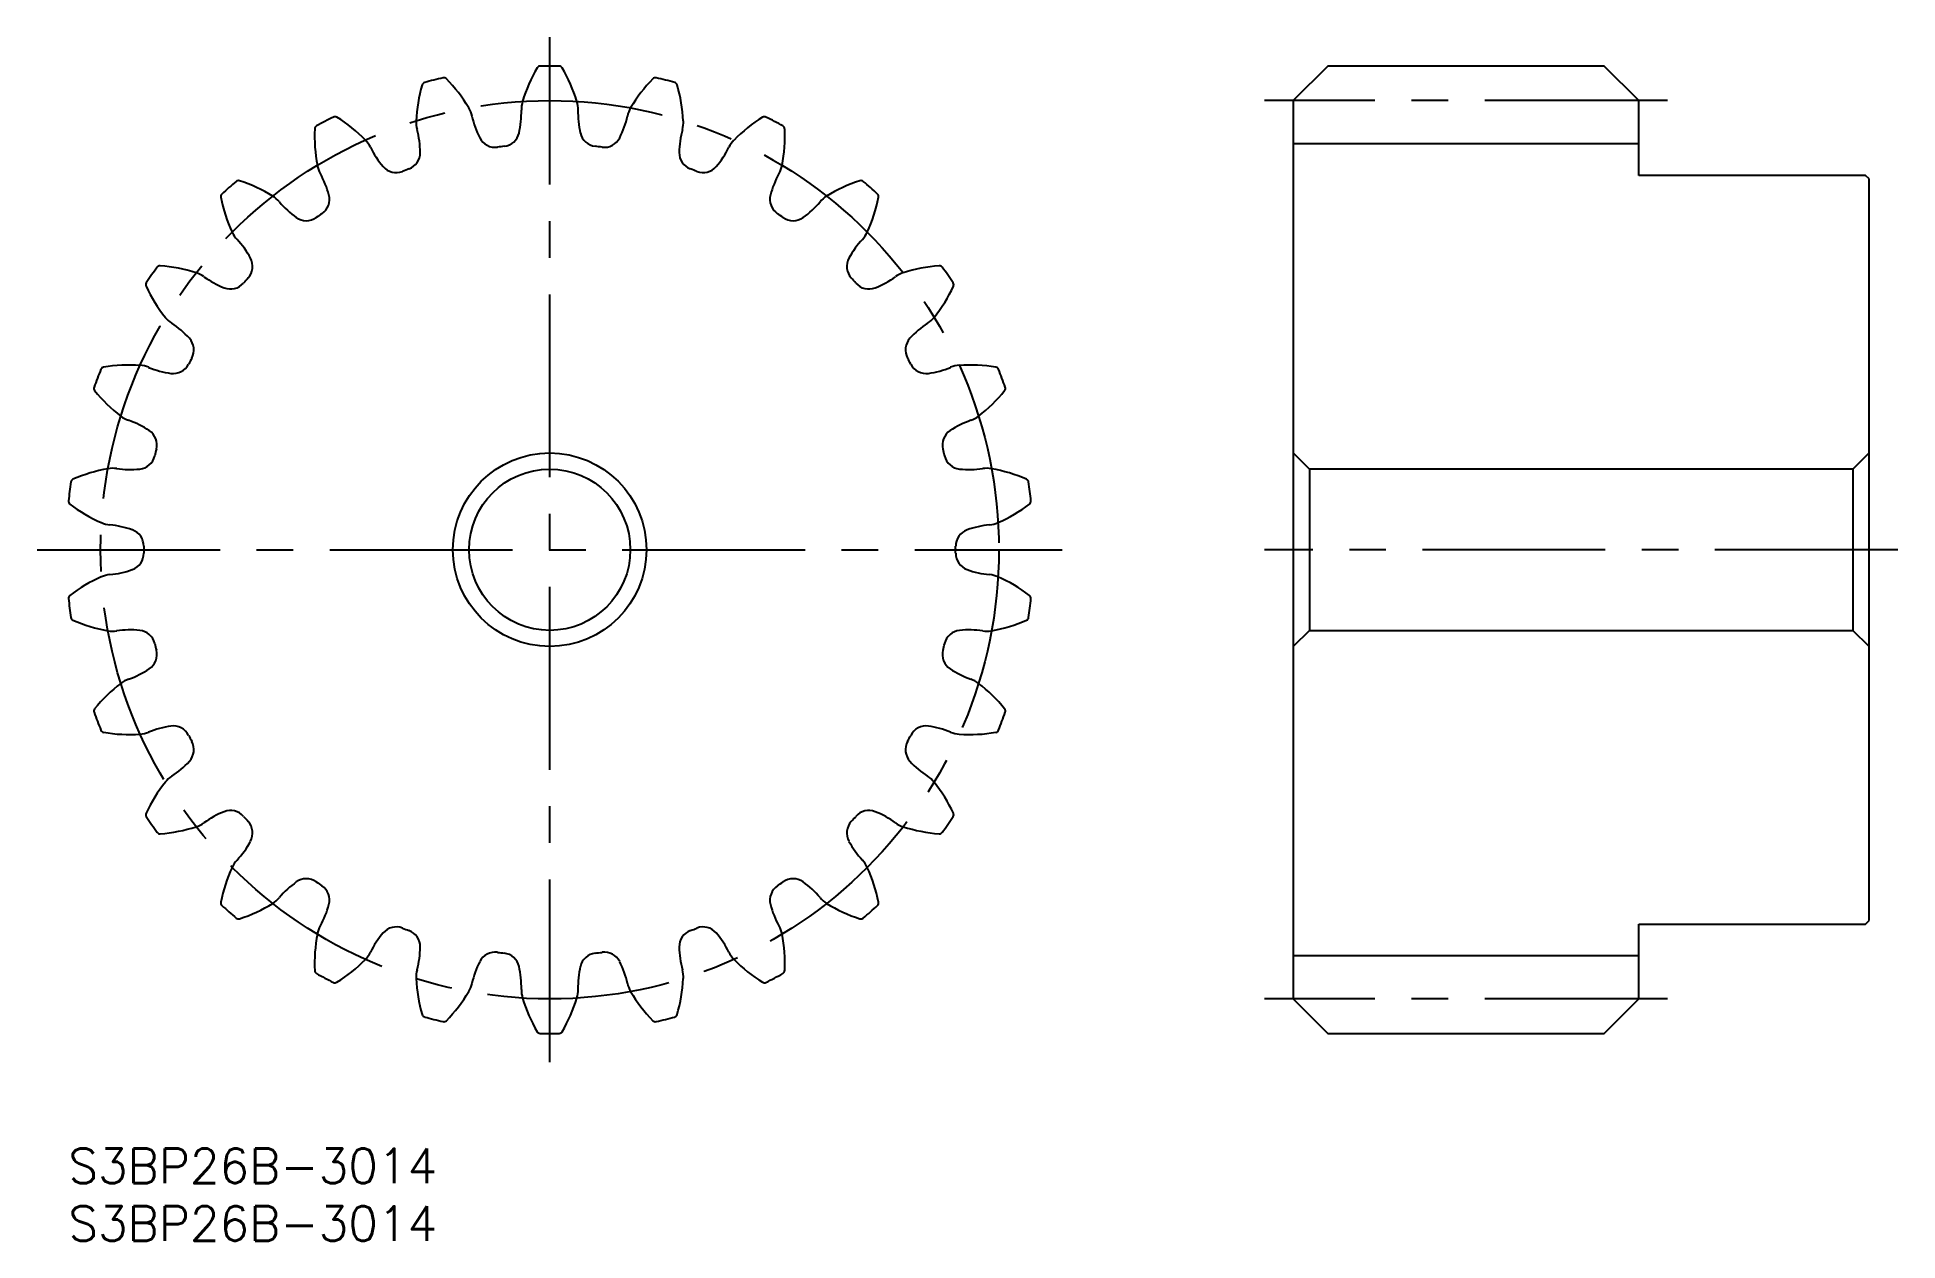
# Model space of a CAD drawing. Extents: x -3 to 159, y -8 to 96.
import ezdxf

# ---------------------------------------------------------------- set-up
doc = ezdxf.new("R2010")
doc.units = 0
doc.header["$LTSCALE"] = 0.5
doc.linetypes.add('CENTER', pattern=[50.8, 31.75, -6.35, 6.35, -6.35])
for name, color, linetype in [('MSM_CENTER', 1, 'CENTER'), ('MSM_CONTINUOUS', 7, 'CONTINUOUS'), ('MSM_PART_NUMBER', 7, 'CONTINUOUS')]:
    doc.layers.add(name, color=color, linetype=linetype)
doc.styles.get("Standard").update_dxf_attribs({"font": 'txt.shx', "height": 3, "bigfont": 'bigfont.shx'})

# ---------------------------------------------------------------- blocks, each defined once
blk = doc.blocks.new('*U13')
at = {"layer": 'MSM_PART_NUMBER'}
blk.add_text('S3BP26B-3014', height=3, dxfattribs=at).set_placement((0, -3))
blk = doc.blocks.new('*U14')
at = {"layer": 'MSM_PART_NUMBER'}
blk.add_text('S3BP26B-3014', height=3, dxfattribs=at).set_placement((0, -8))

msp = doc.modelspace()

# ---------------------------------------------------------------- linework, layer by layer
at = {"layer": 'MSM_CENTER'}
for p, q in [((41.79, 7.5), (41.79, 96.5)), ((138.85, 91), (103.85, 91)), ((-2.71, 52), (86.29, 52)), ((158.85, 52), (103.85, 52)), ((138.85, 13), (103.85, 13))]:
    msp.add_line(p, q, dxfattribs=at)
msp.add_circle((41.79, 52), 39, dxfattribs=at)
at = {"layer": 'MSM_CONTINUOUS'}
for p, q in [((109.35, 94), (106.35, 91)), ((133.35, 94), (109.35, 94)), ((136.35, 91), (133.35, 94)), ((106.35, 91), (106.35, 13)), ((136.35, 84.5), (136.35, 91)), ((136.35, 87.25), (106.35, 87.25)), ((156.05, 84.5), (136.35, 84.5)), ((156.35, 84.2), (156.05, 84.5)), ((156.35, 19.8), (156.35, 84.2)), ((106.35, 60.4), (107.75, 59)), ((154.95, 59), (156.35, 60.4)), ((107.75, 59), (107.75, 45)), ((154.95, 59), (107.75, 59)), ((154.95, 59), (154.95, 45)), ((107.75, 45), (106.35, 43.6)), ((107.75, 45), (154.95, 45)), ((156.35, 43.6), (154.95, 45)), ((136.35, 13), (136.35, 19.5)), ((136.35, 19.5), (156.05, 19.5)), ((156.05, 19.5), (156.35, 19.8)), ((136.35, 16.75), (106.35, 16.75)), ((106.35, 13), (109.35, 10)), ((133.35, 10), (136.35, 13)), ((109.35, 10), (133.35, 10))]:
    msp.add_line(p, q, dxfattribs=at)
for radius in [8.4, 7]:
    msp.add_circle((41.79, 52), radius, dxfattribs=at)
for centre, radius, start, end in [((51.89, 87.23), 13, 149.4066, 163.4615), ((40.96, 93.69), 0.3, 91.1333, 149.4066), ((41.79, 52), 42, 88.8667, 91.1333), ((42.61, 93.69), 0.3, 30.5934, 88.8666), ((31.68, 87.23), 13, 16.5385, 30.5934), ((43.17, 88.62), 13, 163.2528, 177.3077), ((31.01, 92.28), 0.3, 104.9794, 163.2528), ((41.79, 52), 42, 102.7129, 104.9794), ((32.61, 92.68), 0.3, 44.4395, 102.7129), ((23.54, 83.79), 13, 30.3846, 44.4395), ((60.03, 83.79), 13, 135.5605, 149.6154), ((50.96, 92.68), 0.3, 77.2871, 135.5605), ((41.79, 52), 42, 75.0206, 77.2871), ((52.57, 92.28), 0.3, 16.7472, 75.0204), ((40.4, 88.62), 13, 2.6923, 16.7472), ((41.79, 90.23), 2.46, 163.4615, 181.3709), ((41.79, 90.23), 2.46, 358.6291, 16.5385), ((41.79, 52), 42, 116.559, 118.8256), ((23.14, 89.3), 0.3, 58.2857, 116.5589), ((16.47, 78.5), 13, 44.2308, 58.2857), ((32.64, 89.12), 2.46, 177.3077, 195.217), ((32.64, 89.12), 2.46, 12.4753, 30.3846), ((42.85, 91.38), 8, 192.4753, 206.8363), ((31.33, 89.98), 8, 347.0098, 1.3709), ((52.24, 89.98), 8, 178.6291, 192.9902), ((40.73, 91.38), 8, 333.1637, 347.5247), ((50.94, 89.12), 2.46, 149.6154, 167.5247), ((50.94, 89.12), 2.46, 344.783, 2.6923), ((67.11, 78.5), 13, 121.7143, 135.7692), ((60.43, 89.3), 0.3, 63.441, 121.7143), ((41.79, 52), 42, 61.1744, 63.441), ((34.37, 87.89), 13, 177.0989, 191.1538), ((21.68, 88.53), 0.3, 118.8256, 177.0989), ((24.02, 85.85), 2.46, 26.3214, 44.2308), ((22.55, 86.37), 8, 0.856, 15.217), ((37.05, 88.44), 1.5, 206.8363, 277.4097), ((37.67, 88.52), 1.5, 276.4365, 347.0098), ((45.91, 88.52), 1.5, 192.9902, 263.5635), ((46.53, 88.44), 1.5, 262.5903, 333.1637), ((61.03, 86.37), 8, 164.783, 179.144), ((59.55, 85.85), 2.46, 135.7692, 153.6786), ((49.21, 87.89), 13, 348.8462, 2.9011), ((61.89, 88.53), 0.3, 2.9011, 61.1742), ((33.39, 90.49), 8, 206.3214, 220.6825), ((29.05, 86.47), 1.5, 290.2826, 0.856), ((41.79, 52), 35.25, 96.4365, 97.4097), ((41.79, 52), 35.25, 82.5903, 83.5635), ((54.53, 86.47), 1.5, 179.144, 249.7174), ((50.18, 90.49), 8, 319.3175, 333.6786), ((14.76, 83.75), 0.3, 72.1318, 130.405), ((10.86, 71.67), 13, 58.0769, 72.1318), ((24.02, 85.85), 2.46, 191.1538, 209.0632), ((14.88, 80.77), 8, 14.7021, 29.0632), ((28.46, 86.25), 1.5, 220.6825, 291.2558), ((41.79, 52), 35.25, 110.2826, 111.2558), ((41.79, 52), 35.25, 68.7442, 69.7174), ((55.11, 86.25), 1.5, 248.7442, 319.3175), ((68.69, 80.77), 8, 150.9368, 165.2979), ((59.55, 85.85), 2.46, 330.9368, 348.8462), ((72.71, 71.67), 13, 107.8682, 121.9231), ((68.82, 83.75), 0.3, 49.5948, 107.8682), ((13.52, 82.66), 0.3, 132.6718, 190.9451), ((25.99, 85.07), 13, 190.9451, 205), ((41.79, 52), 42, 130.4052, 132.6718), ((16.44, 80.62), 2.46, 40.1676, 58.077), ((21.17, 82.42), 1.5, 304.1288, 14.7021), ((62.41, 82.42), 1.5, 165.2979, 235.8712), ((67.14, 80.62), 2.46, 121.923, 139.8324), ((41.79, 52), 42, 47.3282, 49.5948), ((57.58, 85.07), 13, 335, 349.0549), ((70.05, 82.66), 0.3, 349.0549, 47.3281), ((24.43, 87.36), 8, 220.1676, 234.5286), ((20.65, 82.07), 1.5, 234.5286, 305.102), ((41.79, 52), 35.25, 124.1288, 125.102), ((41.79, 52), 35.25, 54.898, 55.8712), ((62.92, 82.07), 1.5, 234.898, 305.4714), ((59.15, 87.36), 8, 305.4714, 319.8324), ((16.44, 80.62), 2.46, 205, 222.9093), ((67.14, 80.62), 2.46, 317.0907, 335), ((8.78, 73.5), 8, 28.5483, 42.9094), ((74.8, 73.5), 8, 137.0906, 151.4517), ((41.79, 52), 42, 144.2513, 146.5179), ((7.94, 76.36), 0.3, 85.978, 144.2512), ((7.05, 63.69), 13, 71.9231, 85.978), ((10.32, 73.72), 2.46, 54.0137, 71.9231), ((14.49, 76.6), 1.5, 317.975, 28.5483), ((69.09, 76.6), 1.5, 151.4517, 222.0251), ((73.25, 73.72), 2.46, 108.0769, 125.9863), ((76.52, 63.69), 13, 94.022, 108.0769), ((75.63, 76.36), 0.3, 35.7487, 94.022), ((41.79, 52), 42, 33.4821, 35.7487), ((7.01, 75), 0.3, 146.5179, 204.7912), ((18.54, 80.33), 13, 204.7912, 218.8462), ((16.47, 82.18), 8, 234.0137, 248.3748), ((14.07, 76.14), 1.5, 248.3748, 318.9481), ((41.79, 52), 35.25, 137.9749, 138.9481), ((41.79, 52), 35.25, 41.0519, 42.0251), ((69.5, 76.14), 1.5, 221.0519, 291.6252), ((67.11, 82.18), 8, 291.6252, 305.9863), ((65.04, 80.33), 13, 321.1538, 335.2088), ((76.57, 75), 0.3, 335.2088, 33.4821), ((10.32, 73.72), 2.46, 218.8461, 236.7555), ((4.59, 64.97), 8, 42.3944, 56.7555), ((78.98, 64.97), 8, 123.2445, 137.6056), ((73.25, 73.72), 2.46, 303.2445, 321.1539), ((9.39, 69.35), 1.5, 331.8211, 42.3944), ((74.18, 69.35), 1.5, 137.6056, 208.1789), ((5.26, 55.04), 13, 85.7692, 99.8241), ((6.04, 65.56), 2.46, 67.8599, 85.7693), ((9.1, 68.8), 1.5, 262.221, 332.7943), ((41.79, 52), 35.25, 151.8211, 152.7943), ((41.79, 52), 35.25, 27.2057, 28.1789), ((74.47, 68.8), 1.5, 207.2057, 277.779), ((77.53, 65.56), 2.46, 94.2307, 112.1401), ((78.31, 55.04), 13, 80.1759, 94.2308), ((41.79, 52), 42, 158.0975, 160.3641), ((3.1, 67.56), 0.3, 99.8241, 158.0973), ((9.98, 75.24), 8, 247.8599, 262.221), ((73.59, 75.24), 8, 277.779, 292.1401), ((80.48, 67.56), 0.3, 21.9025, 80.1759), ((41.79, 52), 42, 19.6359, 21.9025), ((2.51, 66.01), 0.3, 160.3641, 218.6374), ((12.43, 73.94), 13, 218.6374, 232.6923), ((71.14, 73.94), 13, 307.3077, 321.3626), ((81.06, 66.01), 0.3, 321.3626, 19.6359), ((6.04, 65.56), 2.46, 232.6923, 250.6016), ((2.57, 55.69), 8, 56.2406, 70.6017), ((81.01, 55.69), 8, 109.3983, 123.7594), ((77.53, 65.56), 2.46, 289.3984, 307.3077), ((6.18, 61.1), 1.5, 345.6673, 56.2406), ((77.39, 61.1), 1.5, 123.7594, 194.3327), ((6.03, 60.49), 1.5, 276.0671, 346.6404), ((41.79, 52), 35.25, 165.6673, 166.6404), ((41.79, 52), 35.25, 13.3596, 14.3327), ((77.54, 60.49), 1.5, 193.3596, 263.9329), ((5.6, 46.21), 13, 99.6154, 113.6703), ((3.84, 56.61), 2.46, 81.7061, 99.6154), ((5.34, 66.96), 8, 261.706, 276.0671), ((78.23, 66.96), 8, 263.9329, 278.294), ((79.74, 56.61), 2.46, 80.3846, 98.2939), ((77.98, 46.21), 13, 66.3297, 80.3846), ((41.79, 52), 42, 171.9436, 174.2102), ((0.5, 57.84), 0.3, 113.6703, 171.9435), ((83.08, 57.84), 0.3, 8.0564, 66.3297), ((41.79, 52), 42, 5.7898, 8.0564), ((0.3, 56.21), 0.3, 174.2102, 232.4835), ((8.03, 66.28), 13, 232.4835, 246.5385), ((75.54, 66.28), 13, 293.4615, 307.5165), ((83.27, 56.21), 0.3, 307.5165, 5.7898), ((3.84, 56.61), 2.46, 246.5384, 264.4478), ((2.82, 46.2), 8, 70.0867, 84.4478), ((5.04, 52.31), 1.5, 359.5134, 70.0867), ((78.54, 52.31), 1.5, 109.9133, 180.4866), ((80.75, 46.2), 8, 95.5522, 109.9133), ((79.74, 56.61), 2.46, 275.5522, 293.4616), ((5.04, 51.69), 1.5, 289.9133, 0.4866), ((41.79, 52), 35.25, 179.5134, 180.4866), ((41.79, 52), 35.25, 359.5134, 0.4866), ((78.54, 51.69), 1.5, 179.5134, 250.0867), ((2.82, 57.8), 8, 275.5522, 289.9133), ((80.75, 57.8), 8, 250.0867, 264.4478), ((8.03, 37.72), 13, 113.4615, 127.5165), ((3.84, 47.39), 2.46, 95.5522, 113.4616), ((79.74, 47.39), 2.46, 66.5384, 84.4478), ((75.54, 37.72), 13, 52.4835, 66.5385), ((0.3, 47.79), 0.3, 127.5165, 185.7898), ((41.79, 52), 42, 185.7898, 188.0564), ((41.79, 52), 42, 351.9436, 354.2102), ((83.27, 47.79), 0.3, 354.2102, 52.4835), ((0.5, 46.16), 0.3, 188.0564, 246.3297), ((5.6, 57.79), 13, 246.3297, 260.3846), ((77.98, 57.79), 13, 279.6154, 293.6703), ((83.08, 46.16), 0.3, 293.6703, 351.9436), ((3.84, 47.39), 2.46, 260.3846, 278.2939), ((5.34, 37.04), 8, 83.9329, 98.294), ((6.03, 43.51), 1.5, 13.3596, 83.9329), ((41.79, 52), 35.25, 193.3596, 194.3327), ((41.79, 52), 35.25, 345.6673, 346.6404), ((77.54, 43.51), 1.5, 96.0671, 166.6404), ((78.23, 37.04), 8, 81.706, 96.0671), ((79.74, 47.39), 2.46, 261.7061, 279.6154), ((6.18, 42.9), 1.5, 303.7594, 14.3327), ((77.39, 42.9), 1.5, 165.6673, 236.2406), ((12.43, 30.06), 13, 127.3077, 141.3626), ((6.04, 38.44), 2.46, 109.3984, 127.3077), ((2.57, 48.31), 8, 289.3983, 303.7594), ((81.01, 48.31), 8, 236.2406, 250.6017), ((77.53, 38.44), 2.46, 52.6923, 70.6016), ((71.14, 30.06), 13, 38.6374, 52.6923), ((2.51, 37.99), 0.3, 141.3626, 199.6358), ((41.79, 52), 42, 199.6359, 201.9025), ((41.79, 52), 42, 338.0975, 340.3641), ((81.06, 37.99), 0.3, 340.3641, 38.6374), ((3.1, 36.44), 0.3, 201.9025, 260.1759), ((5.26, 48.96), 13, 260.1759, 274.2308), ((6.04, 38.44), 2.46, 274.2307, 292.1401), ((9.98, 28.76), 8, 97.779, 112.1401), ((9.1, 35.2), 1.5, 27.2057, 97.779), ((41.79, 52), 35.25, 207.2057, 208.1789), ((41.79, 52), 35.25, 331.8211, 332.7943), ((74.47, 35.2), 1.5, 82.221, 152.7943), ((73.59, 28.76), 8, 67.8599, 82.221), ((77.53, 38.44), 2.46, 247.8599, 265.7693), ((78.31, 48.96), 13, 265.7692, 279.8241), ((80.48, 36.44), 0.3, 279.8241, 338.0975), ((9.39, 34.65), 1.5, 317.6056, 28.1789), ((74.18, 34.65), 1.5, 151.8211, 222.3944), ((10.32, 30.28), 2.46, 123.2445, 141.1539), ((4.59, 39.03), 8, 303.2445, 317.6056), ((78.98, 39.03), 8, 222.3944, 236.7555), ((73.25, 30.28), 2.46, 38.8461, 56.7555), ((18.54, 23.67), 13, 141.1538, 155.2088), ((65.04, 23.67), 13, 24.7912, 38.8462), ((7.01, 29), 0.3, 155.2088, 213.4821), ((16.47, 21.82), 8, 111.6252, 125.9863), ((14.07, 27.86), 1.5, 41.0519, 111.6252), ((69.5, 27.86), 1.5, 68.3748, 138.9481), ((67.11, 21.82), 8, 54.0137, 68.3748), ((76.57, 29), 0.3, 326.5179, 24.7912), ((41.79, 52), 42, 213.4821, 215.7487), ((7.05, 40.31), 13, 274.022, 288.0769), ((10.32, 30.28), 2.46, 288.0769, 305.9863), ((41.79, 52), 35.25, 221.0519, 222.0251), ((14.49, 27.4), 1.5, 331.4517, 42.0251), ((69.09, 27.4), 1.5, 137.9749, 208.5483), ((41.79, 52), 35.25, 317.9749, 318.9481), ((73.25, 30.28), 2.46, 234.0137, 251.9231), ((76.52, 40.31), 13, 251.9231, 265.978), ((41.79, 52), 42, 324.2513, 326.5179), ((7.94, 27.64), 0.3, 215.7487, 274.022), ((8.78, 30.5), 8, 317.0906, 331.4517), ((74.8, 30.5), 8, 208.5483, 222.9094), ((75.63, 27.64), 0.3, 265.978, 324.2513), ((25.99, 18.93), 13, 155, 169.0549), ((16.44, 23.38), 2.46, 137.0907, 155), ((67.14, 23.38), 2.46, 25, 42.9093), ((57.58, 18.93), 13, 10.9451, 25), ((24.43, 16.64), 8, 125.4714, 139.8324), ((20.65, 21.93), 1.5, 54.898, 125.4714), ((41.79, 52), 35.25, 234.898, 235.8712), ((21.17, 21.58), 1.5, 345.2979, 55.8712), ((62.41, 21.58), 1.5, 124.1288, 194.7021), ((41.79, 52), 35.25, 304.1288, 305.102), ((62.92, 21.93), 1.5, 54.5286, 125.102), ((59.15, 16.64), 8, 40.1676, 54.5286), ((13.52, 21.34), 0.3, 169.0549, 227.3282), ((41.79, 52), 42, 227.3282, 229.5948), ((10.86, 32.33), 13, 287.8682, 301.9231), ((16.44, 23.38), 2.46, 301.923, 319.8324), ((14.88, 23.23), 8, 330.9368, 345.2979), ((68.69, 23.23), 8, 194.7021, 209.0632), ((67.14, 23.38), 2.46, 220.1676, 238.077), ((72.71, 32.33), 13, 238.0769, 252.1318), ((41.79, 52), 42, 310.4052, 312.6718), ((70.05, 21.34), 0.3, 312.6718, 10.9451), ((14.76, 20.25), 0.3, 229.5948, 287.8682), ((68.82, 20.25), 0.3, 252.1318, 310.4052), ((34.37, 16.11), 13, 168.8462, 182.9011), ((24.02, 18.15), 2.46, 150.9368, 168.8462), ((33.39, 13.51), 8, 139.3175, 153.6786), ((28.46, 17.75), 1.5, 68.7442, 139.3175), ((41.79, 52), 35.25, 248.7442, 249.7174), ((29.05, 17.53), 1.5, 359.144, 69.7174), ((54.53, 17.53), 1.5, 110.2827, 180.856), ((41.79, 52), 35.25, 290.2826, 291.2558), ((55.11, 17.75), 1.5, 40.6825, 111.2558), ((50.18, 13.51), 8, 26.3214, 40.6825), ((59.55, 18.15), 2.46, 11.1538, 29.0632), ((49.21, 16.11), 13, 357.0989, 11.1538), ((16.47, 25.5), 13, 301.7143, 315.7692), ((24.02, 18.15), 2.46, 315.7692, 333.6786), ((22.55, 17.63), 8, 344.783, 359.144), ((42.85, 12.62), 8, 153.1637, 167.5247), ((37.05, 15.56), 1.5, 82.5903, 153.1637), ((41.79, 52), 35.25, 262.5903, 263.5635), ((37.67, 15.48), 1.5, 12.9902, 83.5635), ((45.91, 15.48), 1.5, 96.4365, 167.0098), ((41.79, 52), 35.25, 276.4365, 277.4097), ((46.53, 15.56), 1.5, 26.8363, 97.4097), ((40.73, 12.62), 8, 12.4753, 26.8363), ((61.03, 17.63), 8, 180.856, 195.217), ((59.55, 18.15), 2.46, 206.3214, 224.2308), ((67.11, 25.5), 13, 224.2308, 238.2857), ((21.68, 15.47), 0.3, 182.9011, 241.1744), ((41.79, 52), 42, 241.1744, 243.441), ((32.64, 14.88), 2.46, 164.783, 182.6923), ((43.17, 15.38), 13, 182.6923, 196.7472), ((31.33, 14.02), 8, 358.6291, 12.9902), ((52.24, 14.02), 8, 167.0098, 181.3709), ((40.4, 15.38), 13, 343.2528, 357.3077), ((50.94, 14.88), 2.46, 357.3077, 15.217), ((41.79, 52), 42, 296.559, 298.8256), ((61.89, 15.47), 0.3, 298.8256, 357.0989), ((23.14, 14.7), 0.3, 243.441, 301.7143), ((23.54, 20.21), 13, 315.5605, 329.6154), ((32.64, 14.88), 2.46, 329.6154, 347.5247), ((41.79, 13.77), 2.46, 178.6291, 196.5385), ((51.89, 16.77), 13, 196.5385, 210.5934), ((31.68, 16.77), 13, 329.4066, 343.4615), ((41.79, 13.77), 2.46, 343.4615, 1.3709), ((50.94, 14.88), 2.46, 192.4753, 210.3846), ((60.03, 20.21), 13, 210.3846, 224.4395), ((60.43, 14.7), 0.3, 238.2857, 296.559), ((31.01, 11.72), 0.3, 196.7472, 255.0206), ((41.79, 52), 42, 255.0206, 257.2871), ((41.79, 52), 42, 282.7129, 284.9794), ((52.57, 11.72), 0.3, 284.9794, 343.2528), ((32.61, 11.32), 0.3, 257.2871, 315.5605), ((40.96, 10.31), 0.3, 210.5934, 268.8667), ((41.79, 52), 42, 268.8667, 271.1333), ((42.61, 10.31), 0.3, 271.1333, 329.4066), ((50.96, 11.32), 0.3, 224.4395, 282.7129)]:
    msp.add_arc(centre, radius, start, end, dxfattribs=at)

# ---------------------------------------------------------------- block references
for name in ['*U13', '*U14']:
    msp.add_blockref(name, (0, 0), dxfattribs=at)

doc.saveas('drawing.dxf')
